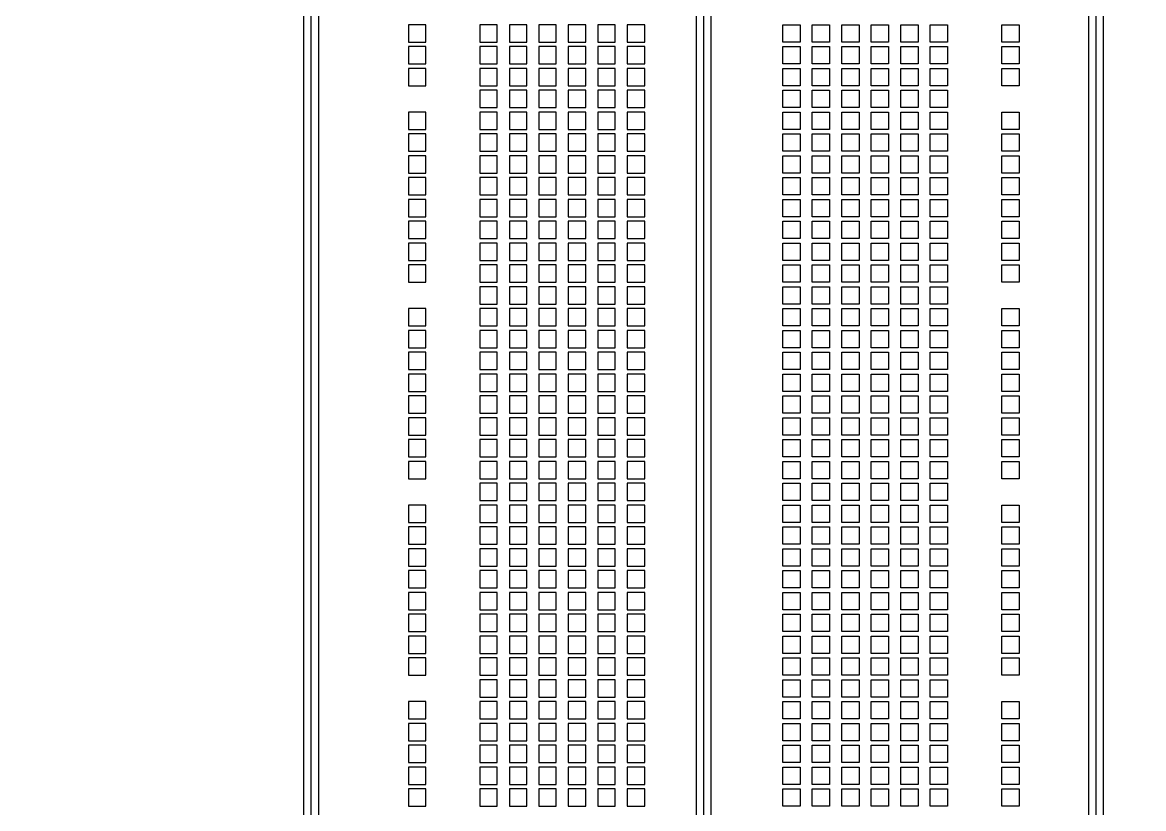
# Model space of a CAD drawing. Header units: millimetres. Extents: x 1729 to 7209, y 940 to 3564.
# Drawn here: x 4155.6 to 4231.3, y 3171.6 to 3224.7 of the extents above; entities that cross this region are included whole.
import ezdxf

# ---------------------------------------------------------------- set-up
doc = ezdxf.new("R2010")
doc.units = ezdxf.units.MM
doc.header["$XCLIPFRAME"] = 2
doc.layers.add('Linhas Externas', color=255, linetype='Continuous')
picture_1 = doc.add_image_def('image1.jpg', size_in_pixel=(3840, 2160))

# ---------------------------------------------------------------- blocks, each defined once
blk = doc.blocks.new('protobord16.5x5.4')
for p, q in [((2061.194, 2579.39), (2224.197, 2579.39)), ((2060.694, 2578.89), (2224.697, 2578.89)), ((2061.194, 2578.39), (2224.197, 2578.39))]:
    blk.add_line(p, q)
for points in [[(2060.194, 2605.889), (2225.197, 2605.889), (2225.197, 2551.89), (2060.194, 2551.89)], [(2060.694, 2605.389), (2224.697, 2605.389), (2224.697, 2552.39), (2060.694, 2552.39)], [(2132.248, 2600.206), (2133.42, 2600.206), (2133.42, 2599.033), (2132.248, 2599.033)], [(2133.722, 2600.206), (2134.895, 2600.206), (2134.895, 2599.033), (2133.722, 2599.033)], [(2135.197, 2600.206), (2136.369, 2600.206), (2136.369, 2599.033), (2135.197, 2599.033)], [(2138.145, 2600.206), (2139.318, 2600.206), (2139.318, 2599.033), (2138.145, 2599.033)], [(2139.62, 2600.206), (2140.793, 2600.206), (2140.793, 2599.033), (2139.62, 2599.033)], [(2141.094, 2600.206), (2142.267, 2600.206), (2142.267, 2599.033), (2141.094, 2599.033)], [(2142.569, 2600.206), (2143.741, 2600.206), (2143.741, 2599.033), (2142.569, 2599.033)], [(2144.043, 2600.206), (2145.216, 2600.206), (2145.216, 2599.033), (2144.043, 2599.033)], [(2145.518, 2600.206), (2146.69, 2600.206), (2146.69, 2599.033), (2145.518, 2599.033)], [(2146.992, 2600.206), (2148.165, 2600.206), (2148.165, 2599.033), (2146.992, 2599.033)], [(2148.466, 2600.206), (2149.639, 2600.206), (2149.639, 2599.033), (2148.466, 2599.033)], [(2151.415, 2600.206), (2152.588, 2600.206), (2152.588, 2599.033), (2151.415, 2599.033)], [(2152.89, 2600.206), (2154.062, 2600.206), (2154.062, 2599.033), (2152.89, 2599.033)], [(2154.364, 2600.206), (2155.537, 2600.206), (2155.537, 2599.033), (2154.364, 2599.033)], [(2155.839, 2600.206), (2157.011, 2600.206), (2157.011, 2599.033), (2155.839, 2599.033)], [(2157.313, 2600.206), (2158.486, 2600.206), (2158.486, 2599.033), (2157.313, 2599.033)], [(2158.787, 2600.206), (2159.96, 2600.206), (2159.96, 2599.033), (2158.787, 2599.033)], [(2160.262, 2600.206), (2161.434, 2600.206), (2161.434, 2599.033), (2160.262, 2599.033)], [(2161.736, 2600.206), (2162.909, 2600.206), (2162.909, 2599.033), (2161.736, 2599.033)], [(2164.685, 2600.206), (2165.858, 2600.206), (2165.858, 2599.033), (2164.685, 2599.033)], [(2166.16, 2600.206), (2167.332, 2600.206), (2167.332, 2599.033), (2166.16, 2599.033)], [(2167.634, 2600.206), (2168.807, 2600.206), (2168.807, 2599.033), (2167.634, 2599.033)], [(2169.108, 2600.206), (2170.281, 2600.206), (2170.281, 2599.033), (2169.108, 2599.033)], [(2170.583, 2600.206), (2171.755, 2600.206), (2171.755, 2599.033), (2170.583, 2599.033)], [(2172.057, 2600.206), (2173.23, 2600.206), (2173.23, 2599.033), (2172.057, 2599.033)], [(2173.532, 2600.206), (2174.704, 2600.206), (2174.704, 2599.033), (2173.532, 2599.033)], [(2175.006, 2600.206), (2176.179, 2600.206), (2176.179, 2599.033), (2175.006, 2599.033)], [(2177.955, 2600.206), (2179.128, 2600.206), (2179.128, 2599.033), (2177.955, 2599.033)], [(2179.429, 2600.206), (2180.602, 2600.206), (2180.602, 2599.033), (2179.429, 2599.033)], [(2180.904, 2600.206), (2182.076, 2600.206), (2182.076, 2599.033), (2180.904, 2599.033)], [(2182.378, 2600.206), (2183.551, 2600.206), (2183.551, 2599.033), (2182.378, 2599.033)], [(2183.853, 2600.206), (2185.025, 2600.206), (2185.025, 2599.033), (2183.853, 2599.033)], [(2132.248, 2595.378), (2133.42, 2595.378), (2133.42, 2594.205), (2132.248, 2594.205)], [(2133.722, 2595.378), (2134.895, 2595.378), (2134.895, 2594.205), (2133.722, 2594.205)], [(2135.197, 2595.378), (2136.369, 2595.378), (2136.369, 2594.205), (2135.197, 2594.205)], [(2136.671, 2595.378), (2137.844, 2595.378), (2137.844, 2594.205), (2136.671, 2594.205)], [(2138.145, 2595.378), (2139.318, 2595.378), (2139.318, 2594.205), (2138.145, 2594.205)], [(2139.62, 2595.378), (2140.793, 2595.378), (2140.793, 2594.205), (2139.62, 2594.205)], [(2141.094, 2595.378), (2142.267, 2595.378), (2142.267, 2594.205), (2141.094, 2594.205)], [(2142.569, 2595.378), (2143.741, 2595.378), (2143.741, 2594.205), (2142.569, 2594.205)], [(2144.043, 2595.378), (2145.216, 2595.378), (2145.216, 2594.205), (2144.043, 2594.205)], [(2145.518, 2595.378), (2146.69, 2595.378), (2146.69, 2594.205), (2145.518, 2594.205)], [(2146.992, 2595.378), (2148.165, 2595.378), (2148.165, 2594.205), (2146.992, 2594.205)], [(2148.466, 2595.378), (2149.639, 2595.378), (2149.639, 2594.205), (2148.466, 2594.205)], [(2149.941, 2595.378), (2151.113, 2595.378), (2151.113, 2594.205), (2149.941, 2594.205)], [(2151.415, 2595.378), (2152.588, 2595.378), (2152.588, 2594.205), (2151.415, 2594.205)], [(2152.89, 2595.378), (2154.062, 2595.378), (2154.062, 2594.205), (2152.89, 2594.205)], [(2154.364, 2595.378), (2155.537, 2595.378), (2155.537, 2594.205), (2154.364, 2594.205)], [(2155.839, 2595.378), (2157.011, 2595.378), (2157.011, 2594.205), (2155.839, 2594.205)], [(2157.313, 2595.378), (2158.486, 2595.378), (2158.486, 2594.205), (2157.313, 2594.205)], [(2158.787, 2595.378), (2159.96, 2595.378), (2159.96, 2594.205), (2158.787, 2594.205)], [(2160.262, 2595.378), (2161.434, 2595.378), (2161.434, 2594.205), (2160.262, 2594.205)], [(2161.736, 2595.378), (2162.909, 2595.378), (2162.909, 2594.205), (2161.736, 2594.205)], [(2163.211, 2595.378), (2164.383, 2595.378), (2164.383, 2594.205), (2163.211, 2594.205)], [(2164.685, 2595.378), (2165.858, 2595.378), (2165.858, 2594.205), (2164.685, 2594.205)], [(2166.16, 2595.378), (2167.332, 2595.378), (2167.332, 2594.205), (2166.16, 2594.205)], [(2167.634, 2595.378), (2168.807, 2595.378), (2168.807, 2594.205), (2167.634, 2594.205)], [(2169.108, 2595.378), (2170.281, 2595.378), (2170.281, 2594.205), (2169.108, 2594.205)], [(2170.583, 2595.378), (2171.755, 2595.378), (2171.755, 2594.205), (2170.583, 2594.205)], [(2172.057, 2595.378), (2173.23, 2595.378), (2173.23, 2594.205), (2172.057, 2594.205)], [(2173.532, 2595.378), (2174.704, 2595.378), (2174.704, 2594.205), (2173.532, 2594.205)], [(2175.006, 2595.378), (2176.179, 2595.378), (2176.179, 2594.205), (2175.006, 2594.205)], [(2176.48, 2595.378), (2177.653, 2595.378), (2177.653, 2594.205), (2176.48, 2594.205)], [(2177.955, 2595.378), (2179.128, 2595.378), (2179.128, 2594.205), (2177.955, 2594.205)], [(2179.429, 2595.378), (2180.602, 2595.378), (2180.602, 2594.205), (2179.429, 2594.205)], [(2180.904, 2595.378), (2182.076, 2595.378), (2182.076, 2594.205), (2180.904, 2594.205)], [(2182.378, 2595.378), (2183.551, 2595.378), (2183.551, 2594.205), (2182.378, 2594.205)], [(2183.853, 2595.378), (2185.025, 2595.378), (2185.025, 2594.205), (2183.853, 2594.205)], [(2132.248, 2593.385), (2133.42, 2593.385), (2133.42, 2592.213), (2132.248, 2592.213)], [(2133.722, 2593.385), (2134.895, 2593.385), (2134.895, 2592.213), (2133.722, 2592.213)], [(2135.197, 2593.385), (2136.369, 2593.385), (2136.369, 2592.213), (2135.197, 2592.213)], [(2136.671, 2593.385), (2137.844, 2593.385), (2137.844, 2592.213), (2136.671, 2592.213)], [(2138.145, 2593.385), (2139.318, 2593.385), (2139.318, 2592.213), (2138.145, 2592.213)], [(2139.62, 2593.385), (2140.793, 2593.385), (2140.793, 2592.213), (2139.62, 2592.213)], [(2141.094, 2593.385), (2142.267, 2593.385), (2142.267, 2592.213), (2141.094, 2592.213)], [(2142.569, 2593.385), (2143.741, 2593.385), (2143.741, 2592.213), (2142.569, 2592.213)], [(2144.043, 2593.385), (2145.216, 2593.385), (2145.216, 2592.213), (2144.043, 2592.213)], [(2145.518, 2593.385), (2146.69, 2593.385), (2146.69, 2592.213), (2145.518, 2592.213)], [(2146.992, 2593.385), (2148.165, 2593.385), (2148.165, 2592.213), (2146.992, 2592.213)], [(2148.466, 2593.385), (2149.639, 2593.385), (2149.639, 2592.213), (2148.466, 2592.213)], [(2149.941, 2593.385), (2151.113, 2593.385), (2151.113, 2592.213), (2149.941, 2592.213)], [(2151.415, 2593.385), (2152.588, 2593.385), (2152.588, 2592.213), (2151.415, 2592.213)], [(2152.89, 2593.385), (2154.062, 2593.385), (2154.062, 2592.213), (2152.89, 2592.213)], [(2154.364, 2593.385), (2155.537, 2593.385), (2155.537, 2592.213), (2154.364, 2592.213)], [(2155.839, 2593.385), (2157.011, 2593.385), (2157.011, 2592.213), (2155.839, 2592.213)], [(2157.313, 2593.385), (2158.486, 2593.385), (2158.486, 2592.213), (2157.313, 2592.213)], [(2158.787, 2593.385), (2159.96, 2593.385), (2159.96, 2592.213), (2158.787, 2592.213)], [(2160.262, 2593.385), (2161.434, 2593.385), (2161.434, 2592.213), (2160.262, 2592.213)], [(2161.736, 2593.385), (2162.909, 2593.385), (2162.909, 2592.213), (2161.736, 2592.213)], [(2163.211, 2593.385), (2164.383, 2593.385), (2164.383, 2592.213), (2163.211, 2592.213)], [(2164.685, 2593.385), (2165.858, 2593.385), (2165.858, 2592.213), (2164.685, 2592.213)], [(2166.16, 2593.385), (2167.332, 2593.385), (2167.332, 2592.213), (2166.16, 2592.213)], [(2167.634, 2593.385), (2168.807, 2593.385), (2168.807, 2592.213), (2167.634, 2592.213)], [(2169.108, 2593.385), (2170.281, 2593.385), (2170.281, 2592.213), (2169.108, 2592.213)], [(2170.583, 2593.385), (2171.755, 2593.385), (2171.755, 2592.213), (2170.583, 2592.213)], [(2172.057, 2593.385), (2173.23, 2593.385), (2173.23, 2592.213), (2172.057, 2592.213)], [(2173.532, 2593.385), (2174.704, 2593.385), (2174.704, 2592.213), (2173.532, 2592.213)], [(2175.006, 2593.385), (2176.179, 2593.385), (2176.179, 2592.213), (2175.006, 2592.213)], [(2176.48, 2593.385), (2177.653, 2593.385), (2177.653, 2592.213), (2176.48, 2592.213)], [(2177.955, 2593.385), (2179.128, 2593.385), (2179.128, 2592.213), (2177.955, 2592.213)], [(2179.429, 2593.385), (2180.602, 2593.385), (2180.602, 2592.213), (2179.429, 2592.213)], [(2180.904, 2593.385), (2182.076, 2593.385), (2182.076, 2592.213), (2180.904, 2592.213)], [(2182.378, 2593.385), (2183.551, 2593.385), (2183.551, 2592.213), (2182.378, 2592.213)], [(2183.853, 2593.385), (2185.025, 2593.385), (2185.025, 2592.213), (2183.853, 2592.213)], [(2132.248, 2591.393), (2133.42, 2591.393), (2133.42, 2590.22), (2132.248, 2590.22)], [(2133.722, 2591.393), (2134.895, 2591.393), (2134.895, 2590.22), (2133.722, 2590.22)], [(2135.197, 2591.393), (2136.369, 2591.393), (2136.369, 2590.22), (2135.197, 2590.22)], [(2136.671, 2591.393), (2137.844, 2591.393), (2137.844, 2590.22), (2136.671, 2590.22)], [(2138.145, 2591.393), (2139.318, 2591.393), (2139.318, 2590.22), (2138.145, 2590.22)], [(2139.62, 2591.393), (2140.793, 2591.393), (2140.793, 2590.22), (2139.62, 2590.22)], [(2141.094, 2591.393), (2142.267, 2591.393), (2142.267, 2590.22), (2141.094, 2590.22)], [(2142.569, 2591.393), (2143.741, 2591.393), (2143.741, 2590.22), (2142.569, 2590.22)], [(2144.043, 2591.393), (2145.216, 2591.393), (2145.216, 2590.22), (2144.043, 2590.22)], [(2145.518, 2591.393), (2146.69, 2591.393), (2146.69, 2590.22), (2145.518, 2590.22)], [(2146.992, 2591.393), (2148.165, 2591.393), (2148.165, 2590.22), (2146.992, 2590.22)], [(2148.466, 2591.393), (2149.639, 2591.393), (2149.639, 2590.22), (2148.466, 2590.22)], [(2149.941, 2591.393), (2151.113, 2591.393), (2151.113, 2590.22), (2149.941, 2590.22)], [(2151.415, 2591.393), (2152.588, 2591.393), (2152.588, 2590.22), (2151.415, 2590.22)], [(2152.89, 2591.393), (2154.062, 2591.393), (2154.062, 2590.22), (2152.89, 2590.22)], [(2154.364, 2591.393), (2155.537, 2591.393), (2155.537, 2590.22), (2154.364, 2590.22)], [(2155.839, 2591.393), (2157.011, 2591.393), (2157.011, 2590.22), (2155.839, 2590.22)], [(2157.313, 2591.393), (2158.486, 2591.393), (2158.486, 2590.22), (2157.313, 2590.22)], [(2158.787, 2591.393), (2159.96, 2591.393), (2159.96, 2590.22), (2158.787, 2590.22)], [(2160.262, 2591.393), (2161.434, 2591.393), (2161.434, 2590.22), (2160.262, 2590.22)], [(2161.736, 2591.393), (2162.909, 2591.393), (2162.909, 2590.22), (2161.736, 2590.22)], [(2163.211, 2591.393), (2164.383, 2591.393), (2164.383, 2590.22), (2163.211, 2590.22)], [(2164.685, 2591.393), (2165.858, 2591.393), (2165.858, 2590.22), (2164.685, 2590.22)], [(2166.16, 2591.393), (2167.332, 2591.393), (2167.332, 2590.22), (2166.16, 2590.22)], [(2167.634, 2591.393), (2168.807, 2591.393), (2168.807, 2590.22), (2167.634, 2590.22)], [(2169.108, 2591.393), (2170.281, 2591.393), (2170.281, 2590.22), (2169.108, 2590.22)], [(2170.583, 2591.393), (2171.755, 2591.393), (2171.755, 2590.22), (2170.583, 2590.22)], [(2172.057, 2591.393), (2173.23, 2591.393), (2173.23, 2590.22), (2172.057, 2590.22)], [(2173.532, 2591.393), (2174.704, 2591.393), (2174.704, 2590.22), (2173.532, 2590.22)], [(2175.006, 2591.393), (2176.179, 2591.393), (2176.179, 2590.22), (2175.006, 2590.22)], [(2176.48, 2591.393), (2177.653, 2591.393), (2177.653, 2590.22), (2176.48, 2590.22)], [(2177.955, 2591.393), (2179.128, 2591.393), (2179.128, 2590.22), (2177.955, 2590.22)], [(2179.429, 2591.393), (2180.602, 2591.393), (2180.602, 2590.22), (2179.429, 2590.22)], [(2180.904, 2591.393), (2182.076, 2591.393), (2182.076, 2590.22), (2180.904, 2590.22)], [(2182.378, 2591.393), (2183.551, 2591.393), (2183.551, 2590.22), (2182.378, 2590.22)], [(2183.853, 2591.393), (2185.025, 2591.393), (2185.025, 2590.22), (2183.853, 2590.22)], [(2132.248, 2589.4), (2133.42, 2589.4), (2133.42, 2588.228), (2132.248, 2588.228)], [(2133.722, 2589.4), (2134.895, 2589.4), (2134.895, 2588.228), (2133.722, 2588.228)], [(2135.197, 2589.4), (2136.369, 2589.4), (2136.369, 2588.228), (2135.197, 2588.228)], [(2136.671, 2589.4), (2137.844, 2589.4), (2137.844, 2588.228), (2136.671, 2588.228)], [(2138.145, 2589.4), (2139.318, 2589.4), (2139.318, 2588.228), (2138.145, 2588.228)], [(2139.62, 2589.4), (2140.793, 2589.4), (2140.793, 2588.228), (2139.62, 2588.228)], [(2141.094, 2589.4), (2142.267, 2589.4), (2142.267, 2588.228), (2141.094, 2588.228)], [(2142.569, 2589.4), (2143.741, 2589.4), (2143.741, 2588.228), (2142.569, 2588.228)], [(2144.043, 2589.4), (2145.216, 2589.4), (2145.216, 2588.228), (2144.043, 2588.228)], [(2145.518, 2589.4), (2146.69, 2589.4), (2146.69, 2588.228), (2145.518, 2588.228)], [(2146.992, 2589.4), (2148.165, 2589.4), (2148.165, 2588.228), (2146.992, 2588.228)], [(2148.466, 2589.4), (2149.639, 2589.4), (2149.639, 2588.228), (2148.466, 2588.228)], [(2149.941, 2589.4), (2151.113, 2589.4), (2151.113, 2588.228), (2149.941, 2588.228)], [(2151.415, 2589.4), (2152.588, 2589.4), (2152.588, 2588.228), (2151.415, 2588.228)], [(2152.89, 2589.4), (2154.062, 2589.4), (2154.062, 2588.228), (2152.89, 2588.228)], [(2154.364, 2589.4), (2155.537, 2589.4), (2155.537, 2588.228), (2154.364, 2588.228)], [(2155.839, 2589.4), (2157.011, 2589.4), (2157.011, 2588.228), (2155.839, 2588.228)], [(2157.313, 2589.4), (2158.486, 2589.4), (2158.486, 2588.228), (2157.313, 2588.228)], [(2158.787, 2589.4), (2159.96, 2589.4), (2159.96, 2588.228), (2158.787, 2588.228)], [(2160.262, 2589.4), (2161.434, 2589.4), (2161.434, 2588.228), (2160.262, 2588.228)], [(2161.736, 2589.4), (2162.909, 2589.4), (2162.909, 2588.228), (2161.736, 2588.228)], [(2163.211, 2589.4), (2164.383, 2589.4), (2164.383, 2588.228), (2163.211, 2588.228)], [(2164.685, 2589.4), (2165.858, 2589.4), (2165.858, 2588.228), (2164.685, 2588.228)], [(2166.16, 2589.4), (2167.332, 2589.4), (2167.332, 2588.228), (2166.16, 2588.228)], [(2167.634, 2589.4), (2168.807, 2589.4), (2168.807, 2588.228), (2167.634, 2588.228)], [(2169.108, 2589.4), (2170.281, 2589.4), (2170.281, 2588.228), (2169.108, 2588.228)], [(2170.583, 2589.4), (2171.755, 2589.4), (2171.755, 2588.228), (2170.583, 2588.228)], [(2172.057, 2589.4), (2173.23, 2589.4), (2173.23, 2588.228), (2172.057, 2588.228)], [(2173.532, 2589.4), (2174.704, 2589.4), (2174.704, 2588.228), (2173.532, 2588.228)], [(2175.006, 2589.4), (2176.179, 2589.4), (2176.179, 2588.228), (2175.006, 2588.228)], [(2176.48, 2589.4), (2177.653, 2589.4), (2177.653, 2588.228), (2176.48, 2588.228)], [(2177.955, 2589.4), (2179.128, 2589.4), (2179.128, 2588.228), (2177.955, 2588.228)], [(2179.429, 2589.4), (2180.602, 2589.4), (2180.602, 2588.228), (2179.429, 2588.228)], [(2180.904, 2589.4), (2182.076, 2589.4), (2182.076, 2588.228), (2180.904, 2588.228)], [(2182.378, 2589.4), (2183.551, 2589.4), (2183.551, 2588.228), (2182.378, 2588.228)], [(2183.853, 2589.4), (2185.025, 2589.4), (2185.025, 2588.228), (2183.853, 2588.228)], [(2132.248, 2587.408), (2133.42, 2587.408), (2133.42, 2586.235), (2132.248, 2586.235)], [(2133.722, 2587.408), (2134.895, 2587.408), (2134.895, 2586.235), (2133.722, 2586.235)], [(2135.197, 2587.408), (2136.369, 2587.408), (2136.369, 2586.235), (2135.197, 2586.235)], [(2136.671, 2587.408), (2137.844, 2587.408), (2137.844, 2586.235), (2136.671, 2586.235)], [(2138.145, 2587.408), (2139.318, 2587.408), (2139.318, 2586.235), (2138.145, 2586.235)], [(2139.62, 2587.408), (2140.793, 2587.408), (2140.793, 2586.235), (2139.62, 2586.235)], [(2141.094, 2587.408), (2142.267, 2587.408), (2142.267, 2586.235), (2141.094, 2586.235)], [(2142.569, 2587.408), (2143.741, 2587.408), (2143.741, 2586.235), (2142.569, 2586.235)], [(2144.043, 2587.408), (2145.216, 2587.408), (2145.216, 2586.235), (2144.043, 2586.235)], [(2145.518, 2587.408), (2146.69, 2587.408), (2146.69, 2586.235), (2145.518, 2586.235)], [(2146.992, 2587.408), (2148.165, 2587.408), (2148.165, 2586.235), (2146.992, 2586.235)], [(2148.466, 2587.408), (2149.639, 2587.408), (2149.639, 2586.235), (2148.466, 2586.235)], [(2149.941, 2587.408), (2151.113, 2587.408), (2151.113, 2586.235), (2149.941, 2586.235)], [(2151.415, 2587.408), (2152.588, 2587.408), (2152.588, 2586.235), (2151.415, 2586.235)], [(2152.89, 2587.408), (2154.062, 2587.408), (2154.062, 2586.235), (2152.89, 2586.235)], [(2154.364, 2587.408), (2155.537, 2587.408), (2155.537, 2586.235), (2154.364, 2586.235)], [(2155.839, 2587.408), (2157.011, 2587.408), (2157.011, 2586.235), (2155.839, 2586.235)], [(2157.313, 2587.408), (2158.486, 2587.408), (2158.486, 2586.235), (2157.313, 2586.235)], [(2158.787, 2587.408), (2159.96, 2587.408), (2159.96, 2586.235), (2158.787, 2586.235)], [(2160.262, 2587.408), (2161.434, 2587.408), (2161.434, 2586.235), (2160.262, 2586.235)], [(2161.736, 2587.408), (2162.909, 2587.408), (2162.909, 2586.235), (2161.736, 2586.235)], [(2163.211, 2587.408), (2164.383, 2587.408), (2164.383, 2586.235), (2163.211, 2586.235)], [(2164.685, 2587.408), (2165.858, 2587.408), (2165.858, 2586.235), (2164.685, 2586.235)], [(2166.16, 2587.408), (2167.332, 2587.408), (2167.332, 2586.235), (2166.16, 2586.235)], [(2167.634, 2587.408), (2168.807, 2587.408), (2168.807, 2586.235), (2167.634, 2586.235)], [(2169.108, 2587.408), (2170.281, 2587.408), (2170.281, 2586.235), (2169.108, 2586.235)], [(2170.583, 2587.408), (2171.755, 2587.408), (2171.755, 2586.235), (2170.583, 2586.235)], [(2172.057, 2587.408), (2173.23, 2587.408), (2173.23, 2586.235), (2172.057, 2586.235)], [(2173.532, 2587.408), (2174.704, 2587.408), (2174.704, 2586.235), (2173.532, 2586.235)], [(2175.006, 2587.408), (2176.179, 2587.408), (2176.179, 2586.235), (2175.006, 2586.235)], [(2176.48, 2587.408), (2177.653, 2587.408), (2177.653, 2586.235), (2176.48, 2586.235)], [(2177.955, 2587.408), (2179.128, 2587.408), (2179.128, 2586.235), (2177.955, 2586.235)], [(2179.429, 2587.408), (2180.602, 2587.408), (2180.602, 2586.235), (2179.429, 2586.235)], [(2180.904, 2587.408), (2182.076, 2587.408), (2182.076, 2586.235), (2180.904, 2586.235)], [(2182.378, 2587.408), (2183.551, 2587.408), (2183.551, 2586.235), (2182.378, 2586.235)], [(2183.853, 2587.408), (2185.025, 2587.408), (2185.025, 2586.235), (2183.853, 2586.235)], [(2132.248, 2585.415), (2133.42, 2585.415), (2133.42, 2584.243), (2132.248, 2584.243)], [(2133.722, 2585.415), (2134.895, 2585.415), (2134.895, 2584.243), (2133.722, 2584.243)], [(2135.197, 2585.415), (2136.369, 2585.415), (2136.369, 2584.243), (2135.197, 2584.243)], [(2136.671, 2585.415), (2137.844, 2585.415), (2137.844, 2584.243), (2136.671, 2584.243)], [(2138.145, 2585.415), (2139.318, 2585.415), (2139.318, 2584.243), (2138.145, 2584.243)], [(2139.62, 2585.415), (2140.793, 2585.415), (2140.793, 2584.243), (2139.62, 2584.243)], [(2141.094, 2585.415), (2142.267, 2585.415), (2142.267, 2584.243), (2141.094, 2584.243)], [(2142.569, 2585.415), (2143.741, 2585.415), (2143.741, 2584.243), (2142.569, 2584.243)], [(2144.043, 2585.415), (2145.216, 2585.415), (2145.216, 2584.243), (2144.043, 2584.243)], [(2145.518, 2585.415), (2146.69, 2585.415), (2146.69, 2584.243), (2145.518, 2584.243)], [(2146.992, 2585.415), (2148.165, 2585.415), (2148.165, 2584.243), (2146.992, 2584.243)], [(2148.466, 2585.415), (2149.639, 2585.415), (2149.639, 2584.243), (2148.466, 2584.243)], [(2149.941, 2585.415), (2151.113, 2585.415), (2151.113, 2584.243), (2149.941, 2584.243)], [(2151.415, 2585.415), (2152.588, 2585.415), (2152.588, 2584.243), (2151.415, 2584.243)], [(2152.89, 2585.415), (2154.062, 2585.415), (2154.062, 2584.243), (2152.89, 2584.243)], [(2154.364, 2585.415), (2155.537, 2585.415), (2155.537, 2584.243), (2154.364, 2584.243)], [(2155.839, 2585.415), (2157.011, 2585.415), (2157.011, 2584.243), (2155.839, 2584.243)], [(2157.313, 2585.415), (2158.486, 2585.415), (2158.486, 2584.243), (2157.313, 2584.243)], [(2158.787, 2585.415), (2159.96, 2585.415), (2159.96, 2584.243), (2158.787, 2584.243)], [(2160.262, 2585.415), (2161.434, 2585.415), (2161.434, 2584.243), (2160.262, 2584.243)], [(2161.736, 2585.415), (2162.909, 2585.415), (2162.909, 2584.243), (2161.736, 2584.243)], [(2163.211, 2585.415), (2164.383, 2585.415), (2164.383, 2584.243), (2163.211, 2584.243)], [(2164.685, 2585.415), (2165.858, 2585.415), (2165.858, 2584.243), (2164.685, 2584.243)], [(2166.16, 2585.415), (2167.332, 2585.415), (2167.332, 2584.243), (2166.16, 2584.243)], [(2167.634, 2585.415), (2168.807, 2585.415), (2168.807, 2584.243), (2167.634, 2584.243)], [(2169.108, 2585.415), (2170.281, 2585.415), (2170.281, 2584.243), (2169.108, 2584.243)], [(2170.583, 2585.415), (2171.755, 2585.415), (2171.755, 2584.243), (2170.583, 2584.243)], [(2172.057, 2585.415), (2173.23, 2585.415), (2173.23, 2584.243), (2172.057, 2584.243)], [(2173.532, 2585.415), (2174.704, 2585.415), (2174.704, 2584.243), (2173.532, 2584.243)], [(2175.006, 2585.415), (2176.179, 2585.415), (2176.179, 2584.243), (2175.006, 2584.243)], [(2176.48, 2585.415), (2177.653, 2585.415), (2177.653, 2584.243), (2176.48, 2584.243)], [(2177.955, 2585.415), (2179.128, 2585.415), (2179.128, 2584.243), (2177.955, 2584.243)], [(2179.429, 2585.415), (2180.602, 2585.415), (2180.602, 2584.243), (2179.429, 2584.243)], [(2180.904, 2585.415), (2182.076, 2585.415), (2182.076, 2584.243), (2180.904, 2584.243)], [(2182.378, 2585.415), (2183.551, 2585.415), (2183.551, 2584.243), (2182.378, 2584.243)], [(2183.853, 2585.415), (2185.025, 2585.415), (2185.025, 2584.243), (2183.853, 2584.243)], [(2132.248, 2573.74), (2133.42, 2573.74), (2133.42, 2574.913), (2132.248, 2574.913)], [(2133.722, 2573.74), (2134.895, 2573.74), (2134.895, 2574.913), (2133.722, 2574.913)], [(2135.197, 2573.74), (2136.369, 2573.74), (2136.369, 2574.913), (2135.197, 2574.913)], [(2136.671, 2573.74), (2137.844, 2573.74), (2137.844, 2574.913), (2136.671, 2574.913)], [(2138.145, 2573.74), (2139.318, 2573.74), (2139.318, 2574.913), (2138.145, 2574.913)], [(2139.62, 2573.74), (2140.793, 2573.74), (2140.793, 2574.913), (2139.62, 2574.913)], [(2141.094, 2573.74), (2142.267, 2573.74), (2142.267, 2574.913), (2141.094, 2574.913)], [(2142.569, 2573.74), (2143.741, 2573.74), (2143.741, 2574.913), (2142.569, 2574.913)], [(2144.043, 2573.74), (2145.216, 2573.74), (2145.216, 2574.913), (2144.043, 2574.913)], [(2145.518, 2573.74), (2146.69, 2573.74), (2146.69, 2574.913), (2145.518, 2574.913)], [(2146.992, 2573.74), (2148.165, 2573.74), (2148.165, 2574.913), (2146.992, 2574.913)], [(2148.466, 2573.74), (2149.639, 2573.74), (2149.639, 2574.913), (2148.466, 2574.913)], [(2149.941, 2573.74), (2151.113, 2573.74), (2151.113, 2574.913), (2149.941, 2574.913)], [(2151.415, 2573.74), (2152.588, 2573.74), (2152.588, 2574.913), (2151.415, 2574.913)], [(2152.89, 2573.74), (2154.062, 2573.74), (2154.062, 2574.913), (2152.89, 2574.913)], [(2154.364, 2573.74), (2155.537, 2573.74), (2155.537, 2574.913), (2154.364, 2574.913)], [(2155.839, 2573.74), (2157.011, 2573.74), (2157.011, 2574.913), (2155.839, 2574.913)], [(2157.313, 2573.74), (2158.486, 2573.74), (2158.486, 2574.913), (2157.313, 2574.913)], [(2158.787, 2573.74), (2159.96, 2573.74), (2159.96, 2574.913), (2158.787, 2574.913)], [(2160.262, 2573.74), (2161.434, 2573.74), (2161.434, 2574.913), (2160.262, 2574.913)], [(2161.736, 2573.74), (2162.909, 2573.74), (2162.909, 2574.913), (2161.736, 2574.913)], [(2163.211, 2573.74), (2164.383, 2573.74), (2164.383, 2574.913), (2163.211, 2574.913)], [(2164.685, 2573.74), (2165.858, 2573.74), (2165.858, 2574.913), (2164.685, 2574.913)], [(2166.16, 2573.74), (2167.332, 2573.74), (2167.332, 2574.913), (2166.16, 2574.913)], [(2167.634, 2573.74), (2168.807, 2573.74), (2168.807, 2574.913), (2167.634, 2574.913)], [(2169.108, 2573.74), (2170.281, 2573.74), (2170.281, 2574.913), (2169.108, 2574.913)], [(2170.583, 2573.74), (2171.755, 2573.74), (2171.755, 2574.913), (2170.583, 2574.913)], [(2172.057, 2573.74), (2173.23, 2573.74), (2173.23, 2574.913), (2172.057, 2574.913)], [(2173.532, 2573.74), (2174.704, 2573.74), (2174.704, 2574.913), (2173.532, 2574.913)], [(2175.006, 2573.74), (2176.179, 2573.74), (2176.179, 2574.913), (2175.006, 2574.913)], [(2176.48, 2573.74), (2177.653, 2573.74), (2177.653, 2574.913), (2176.48, 2574.913)], [(2177.955, 2573.74), (2179.128, 2573.74), (2179.128, 2574.913), (2177.955, 2574.913)], [(2179.429, 2573.74), (2180.602, 2573.74), (2180.602, 2574.913), (2179.429, 2574.913)], [(2180.904, 2573.74), (2182.076, 2573.74), (2182.076, 2574.913), (2180.904, 2574.913)], [(2182.378, 2573.74), (2183.551, 2573.74), (2183.551, 2574.913), (2182.378, 2574.913)], [(2183.853, 2573.74), (2185.025, 2573.74), (2185.025, 2574.913), (2183.853, 2574.913)], [(2132.248, 2571.748), (2133.42, 2571.748), (2133.42, 2572.92), (2132.248, 2572.92)], [(2133.722, 2571.748), (2134.895, 2571.748), (2134.895, 2572.92), (2133.722, 2572.92)], [(2135.197, 2571.748), (2136.369, 2571.748), (2136.369, 2572.92), (2135.197, 2572.92)], [(2136.671, 2571.748), (2137.844, 2571.748), (2137.844, 2572.92), (2136.671, 2572.92)], [(2138.145, 2571.748), (2139.318, 2571.748), (2139.318, 2572.92), (2138.145, 2572.92)], [(2139.62, 2571.748), (2140.793, 2571.748), (2140.793, 2572.92), (2139.62, 2572.92)], [(2141.094, 2571.748), (2142.267, 2571.748), (2142.267, 2572.92), (2141.094, 2572.92)], [(2142.569, 2571.748), (2143.741, 2571.748), (2143.741, 2572.92), (2142.569, 2572.92)], [(2144.043, 2571.748), (2145.216, 2571.748), (2145.216, 2572.92), (2144.043, 2572.92)], [(2145.518, 2571.748), (2146.69, 2571.748), (2146.69, 2572.92), (2145.518, 2572.92)], [(2146.992, 2571.748), (2148.165, 2571.748), (2148.165, 2572.92), (2146.992, 2572.92)], [(2148.466, 2571.748), (2149.639, 2571.748), (2149.639, 2572.92), (2148.466, 2572.92)], [(2149.941, 2571.748), (2151.113, 2571.748), (2151.113, 2572.92), (2149.941, 2572.92)], [(2151.415, 2571.748), (2152.588, 2571.748), (2152.588, 2572.92), (2151.415, 2572.92)], [(2152.89, 2571.748), (2154.062, 2571.748), (2154.062, 2572.92), (2152.89, 2572.92)], [(2154.364, 2571.748), (2155.537, 2571.748), (2155.537, 2572.92), (2154.364, 2572.92)], [(2155.839, 2571.748), (2157.011, 2571.748), (2157.011, 2572.92), (2155.839, 2572.92)], [(2157.313, 2571.748), (2158.486, 2571.748), (2158.486, 2572.92), (2157.313, 2572.92)], [(2158.787, 2571.748), (2159.96, 2571.748), (2159.96, 2572.92), (2158.787, 2572.92)], [(2160.262, 2571.748), (2161.434, 2571.748), (2161.434, 2572.92), (2160.262, 2572.92)], [(2161.736, 2571.748), (2162.909, 2571.748), (2162.909, 2572.92), (2161.736, 2572.92)], [(2163.211, 2571.748), (2164.383, 2571.748), (2164.383, 2572.92), (2163.211, 2572.92)], [(2164.685, 2571.748), (2165.858, 2571.748), (2165.858, 2572.92), (2164.685, 2572.92)], [(2166.16, 2571.748), (2167.332, 2571.748), (2167.332, 2572.92), (2166.16, 2572.92)], [(2167.634, 2571.748), (2168.807, 2571.748), (2168.807, 2572.92), (2167.634, 2572.92)], [(2169.108, 2571.748), (2170.281, 2571.748), (2170.281, 2572.92), (2169.108, 2572.92)], [(2170.583, 2571.748), (2171.755, 2571.748), (2171.755, 2572.92), (2170.583, 2572.92)], [(2172.057, 2571.748), (2173.23, 2571.748), (2173.23, 2572.92), (2172.057, 2572.92)], [(2173.532, 2571.748), (2174.704, 2571.748), (2174.704, 2572.92), (2173.532, 2572.92)], [(2175.006, 2571.748), (2176.179, 2571.748), (2176.179, 2572.92), (2175.006, 2572.92)], [(2176.48, 2571.748), (2177.653, 2571.748), (2177.653, 2572.92), (2176.48, 2572.92)], [(2177.955, 2571.748), (2179.128, 2571.748), (2179.128, 2572.92), (2177.955, 2572.92)], [(2179.429, 2571.748), (2180.602, 2571.748), (2180.602, 2572.92), (2179.429, 2572.92)], [(2180.904, 2571.748), (2182.076, 2571.748), (2182.076, 2572.92), (2180.904, 2572.92)], [(2182.378, 2571.748), (2183.551, 2571.748), (2183.551, 2572.92), (2182.378, 2572.92)], [(2183.853, 2571.748), (2185.025, 2571.748), (2185.025, 2572.92), (2183.853, 2572.92)], [(2132.248, 2569.755), (2133.42, 2569.755), (2133.42, 2570.928), (2132.248, 2570.928)], [(2133.722, 2569.755), (2134.895, 2569.755), (2134.895, 2570.928), (2133.722, 2570.928)], [(2135.197, 2569.755), (2136.369, 2569.755), (2136.369, 2570.928), (2135.197, 2570.928)], [(2136.671, 2569.755), (2137.844, 2569.755), (2137.844, 2570.928), (2136.671, 2570.928)], [(2138.145, 2569.755), (2139.318, 2569.755), (2139.318, 2570.928), (2138.145, 2570.928)], [(2139.62, 2569.755), (2140.793, 2569.755), (2140.793, 2570.928), (2139.62, 2570.928)], [(2141.094, 2569.755), (2142.267, 2569.755), (2142.267, 2570.928), (2141.094, 2570.928)], [(2142.569, 2569.755), (2143.741, 2569.755), (2143.741, 2570.928), (2142.569, 2570.928)], [(2144.043, 2569.755), (2145.216, 2569.755), (2145.216, 2570.928), (2144.043, 2570.928)], [(2145.518, 2569.755), (2146.69, 2569.755), (2146.69, 2570.928), (2145.518, 2570.928)], [(2146.992, 2569.755), (2148.165, 2569.755), (2148.165, 2570.928), (2146.992, 2570.928)], [(2148.466, 2569.755), (2149.639, 2569.755), (2149.639, 2570.928), (2148.466, 2570.928)], [(2149.941, 2569.755), (2151.113, 2569.755), (2151.113, 2570.928), (2149.941, 2570.928)], [(2151.415, 2569.755), (2152.588, 2569.755), (2152.588, 2570.928), (2151.415, 2570.928)], [(2152.89, 2569.755), (2154.062, 2569.755), (2154.062, 2570.928), (2152.89, 2570.928)], [(2154.364, 2569.755), (2155.537, 2569.755), (2155.537, 2570.928), (2154.364, 2570.928)], [(2155.839, 2569.755), (2157.011, 2569.755), (2157.011, 2570.928), (2155.839, 2570.928)], [(2157.313, 2569.755), (2158.486, 2569.755), (2158.486, 2570.928), (2157.313, 2570.928)], [(2158.787, 2569.755), (2159.96, 2569.755), (2159.96, 2570.928), (2158.787, 2570.928)], [(2160.262, 2569.755), (2161.434, 2569.755), (2161.434, 2570.928), (2160.262, 2570.928)], [(2161.736, 2569.755), (2162.909, 2569.755), (2162.909, 2570.928), (2161.736, 2570.928)], [(2163.211, 2569.755), (2164.383, 2569.755), (2164.383, 2570.928), (2163.211, 2570.928)], [(2164.685, 2569.755), (2165.858, 2569.755), (2165.858, 2570.928), (2164.685, 2570.928)], [(2166.16, 2569.755), (2167.332, 2569.755), (2167.332, 2570.928), (2166.16, 2570.928)], [(2167.634, 2569.755), (2168.807, 2569.755), (2168.807, 2570.928), (2167.634, 2570.928)], [(2169.108, 2569.755), (2170.281, 2569.755), (2170.281, 2570.928), (2169.108, 2570.928)], [(2170.583, 2569.755), (2171.755, 2569.755), (2171.755, 2570.928), (2170.583, 2570.928)], [(2172.057, 2569.755), (2173.23, 2569.755), (2173.23, 2570.928), (2172.057, 2570.928)], [(2173.532, 2569.755), (2174.704, 2569.755), (2174.704, 2570.928), (2173.532, 2570.928)], [(2175.006, 2569.755), (2176.179, 2569.755), (2176.179, 2570.928), (2175.006, 2570.928)], [(2176.48, 2569.755), (2177.653, 2569.755), (2177.653, 2570.928), (2176.48, 2570.928)], [(2177.955, 2569.755), (2179.128, 2569.755), (2179.128, 2570.928), (2177.955, 2570.928)], [(2179.429, 2569.755), (2180.602, 2569.755), (2180.602, 2570.928), (2179.429, 2570.928)], [(2180.904, 2569.755), (2182.076, 2569.755), (2182.076, 2570.928), (2180.904, 2570.928)], [(2182.378, 2569.755), (2183.551, 2569.755), (2183.551, 2570.928), (2182.378, 2570.928)], [(2183.853, 2569.755), (2185.025, 2569.755), (2185.025, 2570.928), (2183.853, 2570.928)], [(2132.248, 2567.763), (2133.42, 2567.763), (2133.42, 2568.935), (2132.248, 2568.935)], [(2133.722, 2567.763), (2134.895, 2567.763), (2134.895, 2568.935), (2133.722, 2568.935)], [(2135.197, 2567.763), (2136.369, 2567.763), (2136.369, 2568.935), (2135.197, 2568.935)], [(2136.671, 2567.763), (2137.844, 2567.763), (2137.844, 2568.935), (2136.671, 2568.935)], [(2138.145, 2567.763), (2139.318, 2567.763), (2139.318, 2568.935), (2138.145, 2568.935)], [(2139.62, 2567.763), (2140.793, 2567.763), (2140.793, 2568.935), (2139.62, 2568.935)], [(2141.094, 2567.763), (2142.267, 2567.763), (2142.267, 2568.935), (2141.094, 2568.935)], [(2142.569, 2567.763), (2143.741, 2567.763), (2143.741, 2568.935), (2142.569, 2568.935)], [(2144.043, 2567.763), (2145.216, 2567.763), (2145.216, 2568.935), (2144.043, 2568.935)], [(2145.518, 2567.763), (2146.69, 2567.763), (2146.69, 2568.935), (2145.518, 2568.935)], [(2146.992, 2567.763), (2148.165, 2567.763), (2148.165, 2568.935), (2146.992, 2568.935)], [(2148.466, 2567.763), (2149.639, 2567.763), (2149.639, 2568.935), (2148.466, 2568.935)], [(2149.941, 2567.763), (2151.113, 2567.763), (2151.113, 2568.935), (2149.941, 2568.935)], [(2151.415, 2567.763), (2152.588, 2567.763), (2152.588, 2568.935), (2151.415, 2568.935)], [(2152.89, 2567.763), (2154.062, 2567.763), (2154.062, 2568.935), (2152.89, 2568.935)], [(2154.364, 2567.763), (2155.537, 2567.763), (2155.537, 2568.935), (2154.364, 2568.935)], [(2155.839, 2567.763), (2157.011, 2567.763), (2157.011, 2568.935), (2155.839, 2568.935)], [(2157.313, 2567.763), (2158.486, 2567.763), (2158.486, 2568.935), (2157.313, 2568.935)], [(2158.787, 2567.763), (2159.96, 2567.763), (2159.96, 2568.935), (2158.787, 2568.935)], [(2160.262, 2567.763), (2161.434, 2567.763), (2161.434, 2568.935), (2160.262, 2568.935)], [(2161.736, 2567.763), (2162.909, 2567.763), (2162.909, 2568.935), (2161.736, 2568.935)], [(2163.211, 2567.763), (2164.383, 2567.763), (2164.383, 2568.935), (2163.211, 2568.935)], [(2164.685, 2567.763), (2165.858, 2567.763), (2165.858, 2568.935), (2164.685, 2568.935)], [(2166.16, 2567.763), (2167.332, 2567.763), (2167.332, 2568.935), (2166.16, 2568.935)], [(2167.634, 2567.763), (2168.807, 2567.763), (2168.807, 2568.935), (2167.634, 2568.935)], [(2169.108, 2567.763), (2170.281, 2567.763), (2170.281, 2568.935), (2169.108, 2568.935)], [(2170.583, 2567.763), (2171.755, 2567.763), (2171.755, 2568.935), (2170.583, 2568.935)], [(2172.057, 2567.763), (2173.23, 2567.763), (2173.23, 2568.935), (2172.057, 2568.935)], [(2173.532, 2567.763), (2174.704, 2567.763), (2174.704, 2568.935), (2173.532, 2568.935)], [(2175.006, 2567.763), (2176.179, 2567.763), (2176.179, 2568.935), (2175.006, 2568.935)], [(2176.48, 2567.763), (2177.653, 2567.763), (2177.653, 2568.935), (2176.48, 2568.935)], [(2177.955, 2567.763), (2179.128, 2567.763), (2179.128, 2568.935), (2177.955, 2568.935)], [(2179.429, 2567.763), (2180.602, 2567.763), (2180.602, 2568.935), (2179.429, 2568.935)], [(2180.904, 2567.763), (2182.076, 2567.763), (2182.076, 2568.935), (2180.904, 2568.935)], [(2182.378, 2567.763), (2183.551, 2567.763), (2183.551, 2568.935), (2182.378, 2568.935)], [(2183.853, 2567.763), (2185.025, 2567.763), (2185.025, 2568.935), (2183.853, 2568.935)], [(2132.248, 2565.77), (2133.42, 2565.77), (2133.42, 2566.943), (2132.248, 2566.943)], [(2133.722, 2565.77), (2134.895, 2565.77), (2134.895, 2566.943), (2133.722, 2566.943)], [(2135.197, 2565.77), (2136.369, 2565.77), (2136.369, 2566.943), (2135.197, 2566.943)], [(2136.671, 2565.77), (2137.844, 2565.77), (2137.844, 2566.943), (2136.671, 2566.943)], [(2138.145, 2565.77), (2139.318, 2565.77), (2139.318, 2566.943), (2138.145, 2566.943)], [(2139.62, 2565.77), (2140.793, 2565.77), (2140.793, 2566.943), (2139.62, 2566.943)], [(2141.094, 2565.77), (2142.267, 2565.77), (2142.267, 2566.943), (2141.094, 2566.943)], [(2142.569, 2565.77), (2143.741, 2565.77), (2143.741, 2566.943), (2142.569, 2566.943)], [(2144.043, 2565.77), (2145.216, 2565.77), (2145.216, 2566.943), (2144.043, 2566.943)], [(2145.518, 2565.77), (2146.69, 2565.77), (2146.69, 2566.943), (2145.518, 2566.943)], [(2146.992, 2565.77), (2148.165, 2565.77), (2148.165, 2566.943), (2146.992, 2566.943)], [(2148.466, 2565.77), (2149.639, 2565.77), (2149.639, 2566.943), (2148.466, 2566.943)], [(2149.941, 2565.77), (2151.113, 2565.77), (2151.113, 2566.943), (2149.941, 2566.943)], [(2151.415, 2565.77), (2152.588, 2565.77), (2152.588, 2566.943), (2151.415, 2566.943)], [(2152.89, 2565.77), (2154.062, 2565.77), (2154.062, 2566.943), (2152.89, 2566.943)], [(2154.364, 2565.77), (2155.537, 2565.77), (2155.537, 2566.943), (2154.364, 2566.943)], [(2155.839, 2565.77), (2157.011, 2565.77), (2157.011, 2566.943), (2155.839, 2566.943)], [(2157.313, 2565.77), (2158.486, 2565.77), (2158.486, 2566.943), (2157.313, 2566.943)], [(2158.787, 2565.77), (2159.96, 2565.77), (2159.96, 2566.943), (2158.787, 2566.943)], [(2160.262, 2565.77), (2161.434, 2565.77), (2161.434, 2566.943), (2160.262, 2566.943)], [(2161.736, 2565.77), (2162.909, 2565.77), (2162.909, 2566.943), (2161.736, 2566.943)], [(2163.211, 2565.77), (2164.383, 2565.77), (2164.383, 2566.943), (2163.211, 2566.943)], [(2164.685, 2565.77), (2165.858, 2565.77), (2165.858, 2566.943), (2164.685, 2566.943)], [(2166.16, 2565.77), (2167.332, 2565.77), (2167.332, 2566.943), (2166.16, 2566.943)], [(2167.634, 2565.77), (2168.807, 2565.77), (2168.807, 2566.943), (2167.634, 2566.943)], [(2169.108, 2565.77), (2170.281, 2565.77), (2170.281, 2566.943), (2169.108, 2566.943)], [(2170.583, 2565.77), (2171.755, 2565.77), (2171.755, 2566.943), (2170.583, 2566.943)], [(2172.057, 2565.77), (2173.23, 2565.77), (2173.23, 2566.943), (2172.057, 2566.943)], [(2173.532, 2565.77), (2174.704, 2565.77), (2174.704, 2566.943), (2173.532, 2566.943)], [(2175.006, 2565.77), (2176.179, 2565.77), (2176.179, 2566.943), (2175.006, 2566.943)], [(2176.48, 2565.77), (2177.653, 2565.77), (2177.653, 2566.943), (2176.48, 2566.943)], [(2177.955, 2565.77), (2179.128, 2565.77), (2179.128, 2566.943), (2177.955, 2566.943)], [(2179.429, 2565.77), (2180.602, 2565.77), (2180.602, 2566.943), (2179.429, 2566.943)], [(2180.904, 2565.77), (2182.076, 2565.77), (2182.076, 2566.943), (2180.904, 2566.943)], [(2182.378, 2565.77), (2183.551, 2565.77), (2183.551, 2566.943), (2182.378, 2566.943)], [(2183.853, 2565.77), (2185.025, 2565.77), (2185.025, 2566.943), (2183.853, 2566.943)], [(2132.248, 2563.778), (2133.42, 2563.778), (2133.42, 2564.95), (2132.248, 2564.95)], [(2133.722, 2563.778), (2134.895, 2563.778), (2134.895, 2564.95), (2133.722, 2564.95)], [(2135.197, 2563.778), (2136.369, 2563.778), (2136.369, 2564.95), (2135.197, 2564.95)], [(2136.671, 2563.778), (2137.844, 2563.778), (2137.844, 2564.95), (2136.671, 2564.95)], [(2138.145, 2563.778), (2139.318, 2563.778), (2139.318, 2564.95), (2138.145, 2564.95)], [(2139.62, 2563.778), (2140.793, 2563.778), (2140.793, 2564.95), (2139.62, 2564.95)], [(2141.094, 2563.778), (2142.267, 2563.778), (2142.267, 2564.95), (2141.094, 2564.95)], [(2142.569, 2563.778), (2143.741, 2563.778), (2143.741, 2564.95), (2142.569, 2564.95)], [(2144.043, 2563.778), (2145.216, 2563.778), (2145.216, 2564.95), (2144.043, 2564.95)], [(2145.518, 2563.778), (2146.69, 2563.778), (2146.69, 2564.95), (2145.518, 2564.95)], [(2146.992, 2563.778), (2148.165, 2563.778), (2148.165, 2564.95), (2146.992, 2564.95)], [(2148.466, 2563.778), (2149.639, 2563.778), (2149.639, 2564.95), (2148.466, 2564.95)], [(2149.941, 2563.778), (2151.113, 2563.778), (2151.113, 2564.95), (2149.941, 2564.95)], [(2151.415, 2563.778), (2152.588, 2563.778), (2152.588, 2564.95), (2151.415, 2564.95)], [(2152.89, 2563.778), (2154.062, 2563.778), (2154.062, 2564.95), (2152.89, 2564.95)], [(2154.364, 2563.778), (2155.537, 2563.778), (2155.537, 2564.95), (2154.364, 2564.95)], [(2155.839, 2563.778), (2157.011, 2563.778), (2157.011, 2564.95), (2155.839, 2564.95)], [(2157.313, 2563.778), (2158.486, 2563.778), (2158.486, 2564.95), (2157.313, 2564.95)], [(2158.787, 2563.778), (2159.96, 2563.778), (2159.96, 2564.95), (2158.787, 2564.95)], [(2160.262, 2563.778), (2161.434, 2563.778), (2161.434, 2564.95), (2160.262, 2564.95)], [(2161.736, 2563.778), (2162.909, 2563.778), (2162.909, 2564.95), (2161.736, 2564.95)], [(2163.211, 2563.778), (2164.383, 2563.778), (2164.383, 2564.95), (2163.211, 2564.95)], [(2164.685, 2563.778), (2165.858, 2563.778), (2165.858, 2564.95), (2164.685, 2564.95)], [(2166.16, 2563.778), (2167.332, 2563.778), (2167.332, 2564.95), (2166.16, 2564.95)], [(2167.634, 2563.778), (2168.807, 2563.778), (2168.807, 2564.95), (2167.634, 2564.95)], [(2169.108, 2563.778), (2170.281, 2563.778), (2170.281, 2564.95), (2169.108, 2564.95)], [(2170.583, 2563.778), (2171.755, 2563.778), (2171.755, 2564.95), (2170.583, 2564.95)], [(2172.057, 2563.778), (2173.23, 2563.778), (2173.23, 2564.95), (2172.057, 2564.95)], [(2173.532, 2563.778), (2174.704, 2563.778), (2174.704, 2564.95), (2173.532, 2564.95)], [(2175.006, 2563.778), (2176.179, 2563.778), (2176.179, 2564.95), (2175.006, 2564.95)], [(2176.48, 2563.778), (2177.653, 2563.778), (2177.653, 2564.95), (2176.48, 2564.95)], [(2177.955, 2563.778), (2179.128, 2563.778), (2179.128, 2564.95), (2177.955, 2564.95)], [(2179.429, 2563.778), (2180.602, 2563.778), (2180.602, 2564.95), (2179.429, 2564.95)], [(2180.904, 2563.778), (2182.076, 2563.778), (2182.076, 2564.95), (2180.904, 2564.95)], [(2182.378, 2563.778), (2183.551, 2563.778), (2183.551, 2564.95), (2182.378, 2564.95)], [(2183.853, 2563.778), (2185.025, 2563.778), (2185.025, 2564.95), (2183.853, 2564.95)], [(2132.248, 2558.95), (2133.42, 2558.95), (2133.42, 2560.123), (2132.248, 2560.123)], [(2133.722, 2558.95), (2134.895, 2558.95), (2134.895, 2560.123), (2133.722, 2560.123)], [(2135.197, 2558.95), (2136.369, 2558.95), (2136.369, 2560.123), (2135.197, 2560.123)], [(2138.145, 2558.95), (2139.318, 2558.95), (2139.318, 2560.123), (2138.145, 2560.123)], [(2139.62, 2558.95), (2140.793, 2558.95), (2140.793, 2560.123), (2139.62, 2560.123)], [(2141.094, 2558.95), (2142.267, 2558.95), (2142.267, 2560.123), (2141.094, 2560.123)], [(2142.569, 2558.95), (2143.741, 2558.95), (2143.741, 2560.123), (2142.569, 2560.123)], [(2144.043, 2558.95), (2145.216, 2558.95), (2145.216, 2560.123), (2144.043, 2560.123)], [(2145.518, 2558.95), (2146.69, 2558.95), (2146.69, 2560.123), (2145.518, 2560.123)], [(2146.992, 2558.95), (2148.165, 2558.95), (2148.165, 2560.123), (2146.992, 2560.123)], [(2148.466, 2558.95), (2149.639, 2558.95), (2149.639, 2560.123), (2148.466, 2560.123)], [(2151.415, 2558.95), (2152.588, 2558.95), (2152.588, 2560.123), (2151.415, 2560.123)], [(2152.89, 2558.95), (2154.062, 2558.95), (2154.062, 2560.123), (2152.89, 2560.123)], [(2154.364, 2558.95), (2155.537, 2558.95), (2155.537, 2560.123), (2154.364, 2560.123)], [(2155.839, 2558.95), (2157.011, 2558.95), (2157.011, 2560.123), (2155.839, 2560.123)], [(2157.313, 2558.95), (2158.486, 2558.95), (2158.486, 2560.123), (2157.313, 2560.123)], [(2158.787, 2558.95), (2159.96, 2558.95), (2159.96, 2560.123), (2158.787, 2560.123)], [(2160.262, 2558.95), (2161.434, 2558.95), (2161.434, 2560.123), (2160.262, 2560.123)], [(2161.736, 2558.95), (2162.909, 2558.95), (2162.909, 2560.123), (2161.736, 2560.123)], [(2164.685, 2558.95), (2165.858, 2558.95), (2165.858, 2560.123), (2164.685, 2560.123)], [(2166.16, 2558.95), (2167.332, 2558.95), (2167.332, 2560.123), (2166.16, 2560.123)], [(2167.634, 2558.95), (2168.807, 2558.95), (2168.807, 2560.123), (2167.634, 2560.123)], [(2169.108, 2558.95), (2170.281, 2558.95), (2170.281, 2560.123), (2169.108, 2560.123)], [(2170.583, 2558.95), (2171.755, 2558.95), (2171.755, 2560.123), (2170.583, 2560.123)], [(2172.057, 2558.95), (2173.23, 2558.95), (2173.23, 2560.123), (2172.057, 2560.123)], [(2173.532, 2558.95), (2174.704, 2558.95), (2174.704, 2560.123), (2173.532, 2560.123)], [(2175.006, 2558.95), (2176.179, 2558.95), (2176.179, 2560.123), (2175.006, 2560.123)], [(2177.955, 2558.95), (2179.128, 2558.95), (2179.128, 2560.123), (2177.955, 2560.123)], [(2179.429, 2558.95), (2180.602, 2558.95), (2180.602, 2560.123), (2179.429, 2560.123)], [(2180.904, 2558.95), (2182.076, 2558.95), (2182.076, 2560.123), (2180.904, 2560.123)], [(2182.378, 2558.95), (2183.551, 2558.95), (2183.551, 2560.123), (2182.378, 2560.123)], [(2183.853, 2558.95), (2185.025, 2558.95), (2185.025, 2560.123), (2183.853, 2560.123)]]:
    blk.add_lwpolyline(points, close=True)
for points in [[(2061.194, 2579.39), (2061.194, 2604.889), (2224.197, 2604.889), (2224.197, 2579.39)], [(2224.197, 2578.39), (2224.197, 2552.89), (2061.194, 2552.89), (2061.194, 2578.39)]]:
    blk.add_lwpolyline(points)

msp = doc.modelspace()

# ---------------------------------------------------------------- hatches: boundary and pattern name
at = {"layer": 'Linhas Externas', "lineweight": 15}
h = msp.add_hatch(color=256, dxfattribs=at)
h.dxf.hatch_style = 1
h.paths.add_polyline_path([(3564.17, 3564.081, 0.414214), (3559.17, 3559.081), (3559.17, 2759.081, 0.414214), (3564.17, 2754.081), (4664.17, 2754.081, 0.414214), (4669.17, 2759.081), (4669.17, 3559.081, 0.414214), (4664.17, 3564.081)])
h.paths.add_polyline_path([(4664.17, 3559.081), (4664.17, 2759.081), (3564.17, 2759.081), (3564.17, 3559.081)], flags=16)
h.paths.add_polyline_path([(4644.17, 3539.081), (4644.17, 3478.851), (4558.273, 3478.851), (4558.273, 3539.081)], flags=0)
h.paths.add_polyline_path([(4644.17, 3457.081), (4644.17, 3336.081, -0.414214), (4642.17, 3334.081), (4190.17, 3334.081, -0.414214), (4188.17, 3336.081), (4188.17, 3457.081, -0.414214), (4190.17, 3459.081), (4235.17, 3459.081), (4235.17, 3457.581), (4190.17, 3457.581, 0.414214), (4189.67, 3457.081), (4189.67, 3336.081, 0.414214), (4190.17, 3335.581), (4642.17, 3335.581, 0.414214), (4642.67, 3336.081), (4642.67, 3457.081, 0.414214), (4642.17, 3457.581), (4597.17, 3457.581), (4597.17, 3459.081), (4642.17, 3459.081, -0.414214)], flags=0)
h.paths.add_polyline_path([(4603.67, 3389.049, -1), (4528.67, 3389.049, -1)], flags=0)
h.paths.add_polyline_path([(4446.17, 3381.549, -1), (4386.17, 3381.549, -1)], flags=0)
h.paths.add_polyline_path([(4554.17, 3311.081), (4554.17, 3171.081, -0.414214), (4552.17, 3169.081), (4426.17, 3169.081, -0.414214), (4424.17, 3171.081), (4424.17, 3311.081, -0.414214), (4426.17, 3313.081), (4448.17, 3313.081), (4448.17, 3311.581), (4426.17, 3311.581, 0.414214), (4425.67, 3311.081), (4425.67, 3171.081, 0.414214), (4426.17, 3170.581), (4552.17, 3170.581, 0.414214), (4552.67, 3171.081), (4552.67, 3311.081, 0.414214), (4552.17, 3311.581), (4530.17, 3311.581), (4530.17, 3313.081), (4552.17, 3313.081, -0.414214)], flags=0)
h.paths.add_polyline_path([(4306.17, 3391.549, -1), (4226.17, 3391.549, -1)], flags=0)
h.paths.add_polyline_path([(4644.17, 3157.081), (4644.17, 2791.081, -0.414214), (4642.17, 2789.081), (4336.17, 2789.081, -0.414214), (4334.17, 2791.081), (4334.17, 3157.081, -0.414214), (4336.17, 3159.081), (4388.17, 3159.081), (4388.17, 3157.581), (4337.67, 3157.581, 0.414214), (4335.67, 3155.581), (4335.67, 2792.581, 0.414214), (4337.67, 2790.581), (4640.67, 2790.581, 0.414214), (4642.67, 2792.581), (4642.67, 3155.581, 0.414214), (4640.67, 3157.581), (4590.17, 3157.581), (4590.17, 3159.081), (4642.17, 3159.081, -0.414214)], flags=0)
h.paths.add_polyline_path([(4279.17, 3322.081), (4279.17, 3126.081, -0.414214), (4277.17, 3124.081), (4011.17, 3124.081, -0.414214), (4009.17, 3126.081), (4009.17, 3322.081, -0.414214), (4011.17, 3324.081), (4059.431, 3324.081), (4059.431, 3322.581), (4011.17, 3322.581, 0.414214), (4010.67, 3322.081), (4010.67, 3126.081, 0.414214), (4011.17, 3125.581), (4277.17, 3125.581, 0.414214), (4277.67, 3126.081), (4277.67, 3322.081, 0.414214), (4277.17, 3322.581), (4228.909, 3322.581), (4228.909, 3324.081), (4277.17, 3324.081, -0.414214)], flags=0)
h.paths.add_polyline_path([(4105.441, 3425.204), (4105.441, 3337.268, -0.414214), (4103.441, 3335.268), (3596.17, 3335.268, -0.414214), (3594.17, 3337.268), (3594.17, 3425.204, -0.414214), (3596.17, 3427.204), (3778.805, 3427.204), (3778.805, 3425.704), (3596.17, 3425.704, 0.414214), (3595.67, 3425.204), (3595.67, 3337.268, 0.414214), (3596.17, 3336.768), (4103.441, 3336.768, 0.414214), (4103.941, 3337.268), (4103.941, 3425.204, 0.414214), (4103.441, 3425.704), (3920.805, 3425.704), (3920.805, 3427.204), (4103.441, 3427.204, -0.414214)], flags=0)
h.paths.add_polyline_path([(4309.17, 3112.081), (4309.17, 2791.081, -0.414214), (4307.17, 2789.081), (3981.17, 2789.081, -0.414214), (3979.17, 2791.081), (3979.17, 3112.081, -0.414214), (3981.17, 3114.081), (4063.17, 3114.081), (4063.17, 3112.581), (3981.17, 3112.581, 0.414214), (3980.67, 3112.081), (3980.67, 2791.081, 0.414214), (3981.17, 2790.581), (4307.17, 2790.581, 0.414214), (4307.67, 2791.081), (4307.67, 3112.081, 0.414214), (4307.17, 3112.581), (4225.17, 3112.581), (4225.17, 3114.081), (4307.17, 3114.081, -0.414214)], flags=0)
h.paths.add_polyline_path([(4076.641, 3411.081), (4076.641, 3368.081, -0.414214), (4073.141, 3364.581), (3627.141, 3364.581, -0.414214), (3623.641, 3368.081), (3623.641, 3411.081, -0.414214), (3627.141, 3414.581), (4073.141, 3414.581, -0.414214)], flags=0)
h.paths.add_polyline_path([(4075.141, 3411.081), (4075.141, 3368.081, -0.414214), (4073.141, 3366.081), (3627.141, 3366.081, -0.414214), (3625.141, 3368.081), (3625.141, 3411.081, -0.414214), (3627.141, 3413.081), (4073.141, 3413.081, -0.414214)], flags=0)
h.paths.add_polyline_path([(3954.17, 3322.081), (3954.17, 2791.081, -0.414214), (3952.17, 2789.081), (3596.17, 2789.081, -0.414214), (3594.17, 2791.081), (3594.17, 3322.081, -0.414214), (3596.17, 3324.081), (3673.17, 3324.081), (3673.17, 3322.581), (3596.17, 3322.581, 0.414214), (3595.67, 3322.081), (3595.67, 2791.081, 0.414214), (3596.17, 2790.581), (3952.17, 2790.581, 0.414214), (3952.67, 2791.081), (3952.67, 3322.081, 0.414214), (3952.17, 3322.581), (3875.17, 3322.581), (3875.17, 3324.081), (3952.17, 3324.081, -0.414214)], flags=0)
h.paths.add_polyline_path([(3654.895, 3539.081), (3654.895, 3453.184), (3594.17, 3453.184), (3594.17, 3539.081)], flags=0)
h.paths.add_polyline_path([(4222.542, 3431.186), (4609.444, 3431.186), (4609.444, 3460.879), (4222.542, 3460.879)], flags=8)
h.paths.add_polyline_path([(4383.424, 3133.726), (4593.913, 3133.726), (4593.913, 3161.059), (4383.424, 3161.059)], flags=8)
h.paths.add_polyline_path([(4061.998, 3088.328), (4226.82, 3088.328), (4226.82, 3118.021), (4061.998, 3118.021)], flags=8)
h.paths.add_polyline_path([(3667.127, 3294.768), (3884.015, 3294.768), (3884.015, 3324.461), (3667.127, 3324.461)], flags=8)
h.paths.add_polyline_path([(4054.972, 3295.394), (4234.652, 3295.394), (4234.652, 3325.087), (4054.972, 3325.087)], flags=8)
h.paths.add_polyline_path([(4439.008, 3286.244), (4536.184, 3286.244), (4536.184, 3315.937), (4439.008, 3315.937)], flags=8)
h.paths.add_polyline_path([(3785.101, 3411.215), (3914.405, 3411.215), (3914.405, 3440.908), (3785.101, 3440.908)], flags=8)
h.paths.add_polyline_path([(3751.719, 3472.735), (4440.966, 3472.735), (4440.966, 3534.712), (3751.719, 3534.712)], flags=8)

# ---------------------------------------------------------------- block references
at = {"rotation": 270}
msp.add_blockref('protobord16.5x5.4', (1622.69, 5356.776), dxfattribs=at)

# ---------------------------------------------------------------- pictures from other files: only their frames are drawn
at = {"layer": 'Linhas Externas', "lineweight": 15}
image = msp.add_image(picture_1, insert=(4664.17, 2759.081), size_in_units=(1422.222, 800), rotation=180, dxfattribs=at)
image.dxf.v_pixel = (-2e-17, 0.3703704)
image.set_boundary_path([(-0.5, -0.5), (2969.5, 2159.5)])

doc.saveas('drawing.dxf')
